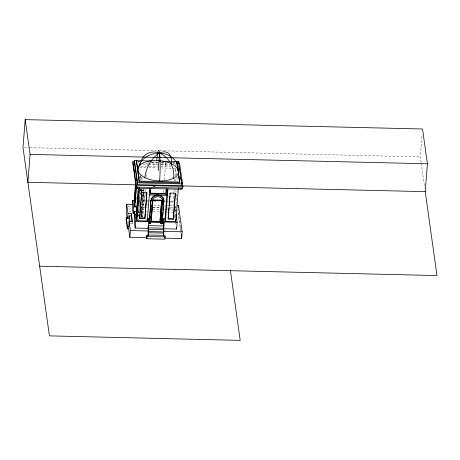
<?xml version="1.0" encoding="UTF-8"?>
<svg xmlns="http://www.w3.org/2000/svg" width="460" height="460" viewBox="0 0 460 460"><rect width="100%" height="100%" fill="white"/><g stroke="black" fill="none" stroke-linecap="round" stroke-linejoin="round"><path stroke-width="0.34" stroke-dasharray="2.3 1.72" d="M130.22 223.692L132.29 223.744L132.376 222.617M136.476 199.289L136.643 197.185M136.976 192.97L137.252 189.457M139.719 178.204L139.938 175.438M139.788 179.164L140.104 175.122M141.024 179.871L141.295 176.502M138.494 213.658L138.218 217.183L138.034 215.872M138.552 212.951L138.954 208.006M139.161 205.2L139.662 198.858M139.731 198.174L140.225 191.849M140.283 191.147L140.392 189.744L141.686 189.773A6.503 0.621 -88.7 0 1 141.818 188.427M141.852 216.855L141.306 212.934L138.719 212.876L140.587 189.33M138.138 215.521L141.375 215.596L143.319 190.871L140.731 190.808L140.84 189.428M141.254 191.613L141.421 189.491M141.576 191.176L141.686 189.773M141.001 216.677L142.606 196.311A6.503 0.621 -88.7 0 0 142.767 193.062M141.306 212.934L142.957 191.929M141.128 216.873L141.283 214.946L138.696 214.883M143.848 191.613L144.469 196.058L142.813 217.114L142.192 212.669L143.738 193.016M142.036 217.097L143.888 194.43A5.192 0.494 -88.7 0 0 143.934 193.085M147.148 162.667L147.05 163.863L143.491 163.777M147.004 166.313L147.286 162.719L148.678 162.754M145.475 189.399L144.532 201.342L139.012 201.21M146.47 176.755L146.855 171.839M165.174 164.289L165.312 162.495M165.123 166.744L165.548 161.345M163.369 192.636L163.593 189.825M164.364 179.992L165.307 168.049M173.65 206.586L173.006 202.015L173.949 190.072M174.668 180.941L174.829 178.831M175.053 176.019L175.662 168.297L161.126 167.952M174.903 192.487L175.122 189.681M175.783 181.251L176.065 177.738M176.283 174.927L175.662 168.297M175.024 216.39L177.071 190.4M178.267 208.449L177.957 212.382L180.935 233.582M421.141 162.547L420.342 156.871L422.09 134.711M143.181 189.388L143.066 190.532L140.478 190.469M24.437 147.539L29.469 147.66M30.187 147.677L156.647 150.656M159.522 150.725L420.342 156.871M137.77 161.581L139.863 161.627M152.433 161.926L158.004 162.058M162.19 162.156L164.277 162.202M172.661 162.403L174.76 162.449M137.23 161.828L140.076 161.897M151.374 162.161L158.343 162.328M161.132 162.392L164.617 162.478M172.431 162.662L174.57 162.714M137.747 162.495L139.11 162.524M151.466 162.817L158.435 162.984M161.224 163.047L166.767 163.179M172.897 163.323L175.622 163.386M148.448 163.898L157.504 164.111M160.988 164.191L169.441 164.392M175.139 164.525L176.559 164.559M143.06 164.421L147.142 164.519M148.54 164.548L157.596 164.766M161.08 164.847L170.712 165.071M175.484 165.186L176.847 165.215M140.869 166.169L146.32 166.302M149.092 166.365L157.458 166.56M160.942 166.646L171.252 166.888M139.593 167.446L146.498 167.607M148.58 167.658L157.642 167.871M152.984 186.472L155.808 186.541M152.933 186.8L155.773 186.869M177.778 187.387L179.906 187.439M141.214 195.695L143.802 195.759L143.25 191.837M144.469 196.058L143.692 196.04L143.158 192.234M139.219 200.566L149.931 200.819M166.353 201.204L173.495 201.371M145.929 201.376L150.109 201.474M153.594 201.555L157.078 201.635M163.34 201.785L165.416 201.836M170.246 201.946L173.006 202.015M141.611 204.775L147.993 204.924M153.669 205.056L160.758 205.223M165.721 205.338L173.523 205.522M127.96 206.701L131.502 206.787M139.305 206.971L147.108 207.155M152.783 207.287L160.58 207.471M170.511 207.707L173.345 207.77M174.058 207.788L176.186 207.839M141.542 207.374L147.257 207.512M152.967 207.644L160.109 207.816M165.824 207.949L167.963 208M168.682 208.018L172.966 208.115M128.489 208.966L131.33 209.035M138.42 209.202L140.547 209.248M141.254 209.265L144.095 209.334M152.605 209.536L159.695 209.702M164.663 209.817L166.79 209.869M167.498 209.886L178.135 210.139L178.434 212.255M129.024 211.232L131.859 211.301M138.241 211.45L140.369 211.496M141.082 211.514L147.464 211.663M153.134 211.801L159.517 211.951M167.319 212.135L172.994 212.267M139.921 212.25L138.627 212.221L138.719 212.876M142.192 212.669L141.415 212.652L141.95 216.464M137.689 219.362L138.989 219.397M421.239 163.26L424.626 187.392M176.887 177.042L177.48 181.263M178.532 212.963L180.216 224.974M180.314 225.682L181.108 231.334M175.283 209.058L175.576 211.151M174.829 214.987L175.392 219.006M174.754 215.803L175.243 219.288M175.731 222.772L175.927 224.169M141.818 177.089L142.278 180.36M143.123 189.462L143.319 190.871M140.651 176.186L141.139 179.705M140.248 175.099L140.892 179.676M140.536 189.405L140.731 190.808M141.283 214.946L141.375 215.596M132.106 222.433L132.29 223.744M142.761 189.808A6.503 0.621 -88.7 0 1 142.784 191.377M143.876 189.411A5.192 0.494 -88.7 0 1 143.951 191.745M141.467 189.779A6.503 0.621 -88.7 0 1 141.49 191.348M141.289 189.353A5.192 0.494 -88.7 0 1 141.358 191.682"/><path stroke-width="0.69" d="M39.658 266.196L437 275.563L425.224 191.653L427.421 163.777L422.539 128.995L25.196 119.629L23 147.505L49.433 335.875L240.212 340.371L230.431 270.693M25.196 119.629L30.072 154.411L27.882 182.286L135.66 184.828M132.394 204.556L126.718 204.418L126.189 211.163L127.081 217.54M129.49 222.019L128.944 218.097L127.65 218.069L127.558 217.413L126.264 217.384L126.086 219.633L127.368 228.781L128.662 228.81L129.858 237.308L146.682 237.705L146.826 238.751L164.95 239.177L164.979 235.882L163.685 235.853L163.611 235.33L163.8 229.661L148.269 229.293L148.177 230.414M127.466 218.54L127.558 217.413M127.65 218.069L128.001 213.572L126.718 204.418M127.368 228.781L127.546 226.533L126.264 217.384M134.383 161.765L132.957 161.73L132.813 163.53L136.12 187.059L182.712 188.157L182.856 186.357L179.549 162.828L178.129 162.794M128.944 218.097L129.116 215.849L131.192 215.901L132.014 221.783M128.001 213.572L131.364 213.653L132.468 221.496L129.105 221.415L128.662 228.81M134.199 164.214L134.487 160.615L151.806 161.011M131.192 215.901L131.364 213.653M129.858 237.308L130.387 230.564L129.105 221.415M134.222 200.445L132.79 200.416L132.261 207.155L133.181 213.693L134.475 213.722L135.021 217.643M133.181 213.693L133.71 206.948L132.79 200.416M135.671 182.131L134.176 201.1L134.912 206.327L137.5 206.385M135.924 182.539L134.538 200.157L134.906 202.774L136.235 185.915M136.12 187.059L136.258 185.259L132.957 161.73M134.912 206.327L136.459 186.656M134.475 213.722L134.648 211.473L136.591 211.519M136.102 214.826L134.809 214.791L134.28 221.536L135.194 228.074L148.137 228.378L148.672 221.634L148.212 218.368L148.108 219.65M181.28 188.071L181.183 189.273L137.178 188.232L137.275 187.036M162.76 161.282L178.492 161.655L181.608 183.873L181.464 185.673L137.459 184.638L137.603 182.839L134.487 160.615M135.194 228.074L135.729 221.329L134.809 214.791M138.362 187.985L136.195 215.475L136.93 220.708L147.286 220.949L149.828 188.611M139.236 181.993L136.442 160.649L139.236 181.993L179.722 182.942L176.927 161.604L177.152 164.617M136.93 220.708L139.529 187.691M141.433 194.609L141.657 191.791L141.749 192.441L146.924 192.567L144.871 218.638L139.696 218.517L139.938 213.636M140.047 212.227L140.38 208M140.547 205.884L140.881 201.658M140.99 200.244L141.323 196.017M139.696 218.517L141.749 192.441M144.871 218.638L146.78 192.613M149.264 192.148L149.425 190.072M146.682 237.705L146.861 235.457L148.155 235.486L148.269 229.293M166.388 188.795L165.962 194.189L150.431 193.821L150.552 190.469M146.826 238.751L146.861 235.457M150.431 193.821L150.851 188.427M148.137 228.378L148.241 225.607L163.771 225.975L163.668 228.741L176.611 229.051L177.146 222.306L175.973 213.94M148.155 235.486L148.258 232.72L163.789 233.082M150.92 200.41L149.241 223.548L150.541 223.577L152.588 199.939A5.192 4.473 -8 0 1 157.837 196.73A5.192 4.473 -8 0 1 162.564 200.175L160.891 223.819L162.184 223.853L163.863 200.715A6.503 5.6 -8 0 0 157.837 194.948A6.503 5.6 -8 0 0 150.92 200.41L149.241 223.548M150.633 218.77L150.851 215.97M151.127 212.468L151.294 210.364M151.564 206.868L151.731 204.763M159.557 200.324L161.586 200.37L161.644 200.761L159.988 221.818L151.185 221.611L152.398 205.079M152.513 203.671L152.789 200.163L151.185 221.611M158.165 170.723L159.551 153.14A20.183 16.117 63.1 0 0 139.886 165.6M159.988 221.818L161.586 200.37M160.891 223.819L162.38 198.869M162.15 222.496L162.483 218.281M162.593 216.873L162.978 211.956M163.087 210.553L163.369 207.04M163.53 204.93L163.863 200.715M163.771 225.975L163.386 223.226L163.743 218.73L165.036 218.764L165.405 221.375L175.76 221.622L178.359 188.606M165.962 194.189L166.238 188.813M163.668 228.741L164.203 222.002L163.743 218.73M163.685 235.853L163.8 229.661M165.036 218.764L166.986 194.034L167.164 195.345L149.046 194.913M167.164 195.345L167.658 189.117M165.405 221.375L167.946 189.066M164.887 237.009L164.979 235.882M168.136 217.833L168.464 213.618M168.573 212.215L168.906 208M169.073 205.89L169.406 201.675M169.516 200.272L169.849 196.058L169.941 196.713M169.987 194.258L170.085 193.062M173.345 219.311L175.398 193.234L170.223 193.114L168.17 219.19L173.345 219.311L175.254 193.286M177.715 167.25L177.646 168.147L177.347 166.031M178.348 163.449L178.492 161.655M179.268 169.987L179.406 168.188M178.928 177.295L179.003 176.398M178.353 207.328L178.492 205.643L177.071 205.608M180.55 179.136L180.694 177.341M181.752 180.366L181.844 179.17M164.801 238.13L181.625 238.527L182.16 231.782L178.492 205.643M30.072 154.411L427.421 163.777M159.275 161.201L160.862 161.224M139.311 181.09L179.797 182.045M137.603 182.839L181.608 183.873M182.361 185.926L425.224 191.653M136.258 185.259L182.856 186.357M150.339 193.171L165.87 193.533M152.806 199.881L162.472 200.106L162.656 201.417M152.841 200.554L161.644 200.761M133.71 206.948L137.592 207.04M139.604 217.867L144.779 217.988M168.078 218.534L173.253 218.661M151.127 221.22L159.93 221.427M135.729 221.329L148.672 221.634M164.203 222.002L177.146 222.306M160.707 222.513L150.357 222.266L150.541 223.577M162.092 223.198L163.386 223.226M127.546 226.533L128.84 226.561M148.068 227.855L163.599 228.223M130.387 230.564L148.505 230.995M164.036 231.357L182.16 231.782M148.091 231.541L163.622 231.909M148.08 234.962L163.611 235.33M147.004 236.503L165.123 236.929M180.515 172.517L180.717 173.926M181.884 182.275L182.068 183.58M182.344 185.541L182.712 188.157M180.998 187.962L181.183 189.273M177.744 168.849L178.043 170.965M178.238 172.368L178.537 174.484M178.733 175.892L179.429 180.826M181.505 234.163L181.803 236.279M181.43 237.113L181.625 238.527M175.484 219.661L175.76 221.622M176.416 227.654L176.611 229.051M147.01 218.989L147.286 220.949M134.343 162.414L137.459 184.638M134.981 169.769L135.177 171.155M136.344 179.492L136.54 180.878M136.982 186.846L137.178 188.232M134.648 211.473L135.108 214.745M129.116 215.849L129.944 221.731M151.012 201.066A6.503 5.6 -8 0 1 157.924 195.598A6.503 5.6 -8 0 1 163.955 201.371M137.891 170.643A20.343 17.532 -8 0 1 159.551 153.14A20.343 11.028 -63.7 0 1 171.436 164.231M144.837 178.014A20.343 11.028 -63.7 0 1 159.551 153.14A20.343 17.532 -8 0 1 178.376 171.597M156.699 160.896A20.343 1.938 -88.7 0 1 159.551 153.14A20.183 16.117 63.1 0 1 173.46 178.687M159.551 153.14A20.343 1.938 -88.7 0 1 159.568 181.343M138.609 188.462L136.557 214.538L136.925 217.149L138.977 191.072L138.609 188.462M144.865 177.612A20.338 10.137 4.5 0 0 178.089 173.828A20.338 10.137 4.5 0 0 151.541 160.724A20.338 10.137 4.5 0 0 144.865 177.612"/></g></svg>
